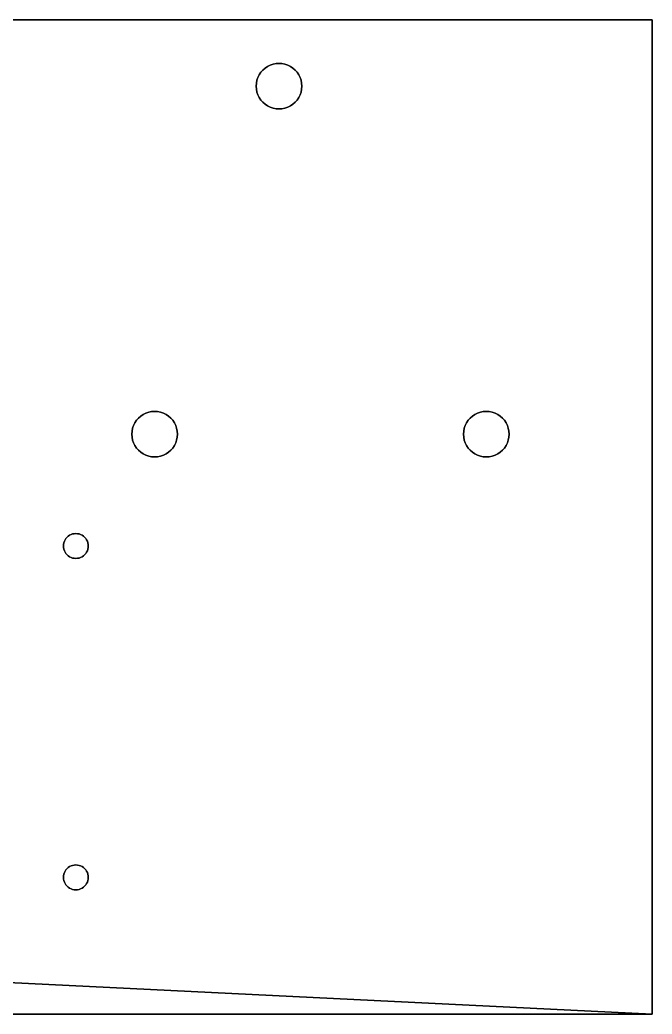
# Model space of a CAD drawing. Header units: millimetres. Extents: x 0 to 305, y 0 to 254.
# Drawn here: x 228.8 to 305, y 0 to 120 of the extents above; entities that cross this region are included whole.
import ezdxf

# ---------------------------------------------------------------- set-up
doc = ezdxf.new("R2010")
doc.units = ezdxf.units.MM
doc.layers.add('BASE_PLATE', color=7, linetype='CONTINUOUS')

msp = doc.modelspace()

# ---------------------------------------------------------------- linework, layer by layer
at = {"layer": 'BASE_PLATE'}
for points in [[(305, 120), (185, 120), (185, 120, 6)], [(305, 120), (185, 120, 6), (305, 120, 6)], [(305, 0), (305, 120), (305, 120, 6)], [(305, 0), (305, 120, 6), (305, 0, 6)], [(258.0555, 113.9445), (258.3259, 114.1817), (258.3259, 114.1817, 6)], [(258.0555, 113.9445), (258.3259, 114.1817, 6), (258.0555, 113.9445, 6)], [(258.3259, 114.1817), (258.625, 114.3816), (258.625, 114.3816, 6)], [(258.3259, 114.1817), (258.625, 114.3816, 6), (258.3259, 114.1817, 6)], [(258.625, 114.3816), (258.9476, 114.5407), (258.9476, 114.5407, 6)], [(258.625, 114.3816), (258.9476, 114.5407, 6), (258.625, 114.3816, 6)], [(258.9476, 114.5407), (259.2882, 114.6563), (259.2882, 114.6563, 6)], [(258.9476, 114.5407), (259.2882, 114.6563, 6), (258.9476, 114.5407, 6)], [(259.2882, 114.6563), (259.6411, 114.7265), (259.6411, 114.7265, 6)], [(259.2882, 114.6563), (259.6411, 114.7265, 6), (259.2882, 114.6563, 6)], [(259.6411, 114.7265), (260, 114.75), (260, 114.75, 6)], [(259.6411, 114.7265), (260, 114.75, 6), (259.6411, 114.7265, 6)], [(260, 114.75), (260.3589, 114.7265), (260.3589, 114.7265, 6)], [(260, 114.75), (260.3589, 114.7265, 6), (260, 114.75, 6)], [(260.3589, 114.7265), (260.7118, 114.6563), (260.7118, 114.6563, 6)], [(260.3589, 114.7265), (260.7118, 114.6563, 6), (260.3589, 114.7265, 6)], [(260.7118, 114.6563), (261.0524, 114.5407), (261.0524, 114.5407, 6)], [(260.7118, 114.6563), (261.0524, 114.5407, 6), (260.7118, 114.6563, 6)], [(261.0524, 114.5407), (261.375, 114.3816), (261.375, 114.3816, 6)], [(261.0524, 114.5407), (261.375, 114.3816, 6), (261.0524, 114.5407, 6)], [(261.375, 114.3816), (261.6741, 114.1817), (261.6741, 114.1817, 6)], [(261.375, 114.3816), (261.6741, 114.1817, 6), (261.375, 114.3816, 6)], [(261.6741, 114.1817), (261.9445, 113.9445), (261.9445, 113.9445, 6)], [(261.6741, 114.1817), (261.9445, 113.9445, 6), (261.6741, 114.1817, 6)], [(257.3437, 112.7118), (257.4593, 113.0524), (257.4593, 113.0524, 6)], [(257.3437, 112.7118), (257.4593, 113.0524, 6), (257.3437, 112.7118, 6)], [(257.4593, 113.0524), (257.6184, 113.375), (257.6184, 113.375, 6)], [(257.4593, 113.0524), (257.6184, 113.375, 6), (257.4593, 113.0524, 6)], [(257.6184, 113.375), (257.8183, 113.6741), (257.8183, 113.6741, 6)], [(257.6184, 113.375), (257.8183, 113.6741, 6), (257.6184, 113.375, 6)], [(257.8183, 113.6741), (258.0555, 113.9445), (258.0555, 113.9445, 6)], [(257.8183, 113.6741), (258.0555, 113.9445, 6), (257.8183, 113.6741, 6)], [(261.9445, 113.9445), (262.1817, 113.6741), (262.1817, 113.6741, 6)], [(261.9445, 113.9445), (262.1817, 113.6741, 6), (261.9445, 113.9445, 6)], [(262.1817, 113.6741), (262.3816, 113.375), (262.3816, 113.375, 6)], [(262.1817, 113.6741), (262.3816, 113.375, 6), (262.1817, 113.6741, 6)], [(262.3816, 113.375), (262.5407, 113.0524), (262.5407, 113.0524, 6)], [(262.3816, 113.375), (262.5407, 113.0524, 6), (262.3816, 113.375, 6)], [(262.5407, 113.0524), (262.6563, 112.7118), (262.6563, 112.7118, 6)], [(262.5407, 113.0524), (262.6563, 112.7118, 6), (262.5407, 113.0524, 6)], [(257.25, 112), (257.2735, 112.3589), (257.2735, 112.3589, 6)], [(257.25, 112), (257.2735, 112.3589, 6), (257.25, 112, 6)], [(257.2735, 111.6411), (257.25, 112), (257.25, 112, 6)], [(257.2735, 111.6411), (257.25, 112, 6), (257.2735, 111.6411, 6)], [(257.2735, 112.3589), (257.3437, 112.7118), (257.3437, 112.7118, 6)], [(257.2735, 112.3589), (257.3437, 112.7118, 6), (257.2735, 112.3589, 6)], [(257.3437, 111.2882), (257.2735, 111.6411), (257.2735, 111.6411, 6)], [(257.3437, 111.2882), (257.2735, 111.6411, 6), (257.3437, 111.2882, 6)], [(262.6563, 112.7118), (262.7265, 112.3589), (262.7265, 112.3589, 6)], [(262.6563, 112.7118), (262.7265, 112.3589, 6), (262.6563, 112.7118, 6)], [(262.7265, 111.6411), (262.6563, 111.2882), (262.6563, 111.2882, 6)], [(262.7265, 111.6411), (262.6563, 111.2882, 6), (262.7265, 111.6411, 6)], [(262.7265, 112.3589), (262.75, 112), (262.75, 112, 6)], [(262.7265, 112.3589), (262.75, 112, 6), (262.7265, 112.3589, 6)], [(262.75, 112), (262.7265, 111.6411), (262.7265, 111.6411, 6)], [(262.75, 112), (262.7265, 111.6411, 6), (262.75, 112, 6)], [(257.4593, 110.9476), (257.3437, 111.2882), (257.3437, 111.2882, 6)], [(257.4593, 110.9476), (257.3437, 111.2882, 6), (257.4593, 110.9476, 6)], [(257.6184, 110.625), (257.4593, 110.9476), (257.4593, 110.9476, 6)], [(257.6184, 110.625), (257.4593, 110.9476, 6), (257.6184, 110.625, 6)], [(257.8183, 110.3259), (257.6184, 110.625), (257.6184, 110.625, 6)], [(257.8183, 110.3259), (257.6184, 110.625, 6), (257.8183, 110.3259, 6)], [(262.3816, 110.625), (262.1817, 110.3259), (262.1817, 110.3259, 6)], [(262.3816, 110.625), (262.1817, 110.3259, 6), (262.3816, 110.625, 6)], [(262.5407, 110.9476), (262.3816, 110.625), (262.3816, 110.625, 6)], [(262.5407, 110.9476), (262.3816, 110.625, 6), (262.5407, 110.9476, 6)], [(262.6563, 111.2882), (262.5407, 110.9476), (262.5407, 110.9476, 6)], [(262.6563, 111.2882), (262.5407, 110.9476, 6), (262.6563, 111.2882, 6)], [(258.0555, 110.0555), (257.8183, 110.3259), (257.8183, 110.3259, 6)], [(258.0555, 110.0555), (257.8183, 110.3259, 6), (258.0555, 110.0555, 6)], [(258.3259, 109.8183), (258.0555, 110.0555), (258.0555, 110.0555, 6)], [(258.3259, 109.8183), (258.0555, 110.0555, 6), (258.3259, 109.8183, 6)], [(258.625, 109.6184), (258.3259, 109.8183), (258.3259, 109.8183, 6)], [(258.625, 109.6184), (258.3259, 109.8183, 6), (258.625, 109.6184, 6)], [(258.9476, 109.4593), (258.625, 109.6184), (258.625, 109.6184, 6)], [(258.9476, 109.4593), (258.625, 109.6184, 6), (258.9476, 109.4593, 6)], [(259.2882, 109.3437), (258.9476, 109.4593), (258.9476, 109.4593, 6)], [(259.2882, 109.3437), (258.9476, 109.4593, 6), (259.2882, 109.3437, 6)], [(259.6411, 109.2735), (259.2882, 109.3437), (259.2882, 109.3437, 6)], [(259.6411, 109.2735), (259.2882, 109.3437, 6), (259.6411, 109.2735, 6)], [(260, 109.25), (259.6411, 109.2735), (259.6411, 109.2735, 6)], [(260, 109.25), (259.6411, 109.2735, 6), (260, 109.25, 6)], [(260.3589, 109.2735), (260, 109.25), (260, 109.25, 6)], [(260.3589, 109.2735), (260, 109.25, 6), (260.3589, 109.2735, 6)], [(260.7118, 109.3437), (260.3589, 109.2735), (260.3589, 109.2735, 6)], [(260.7118, 109.3437), (260.3589, 109.2735, 6), (260.7118, 109.3437, 6)], [(261.0524, 109.4593), (260.7118, 109.3437), (260.7118, 109.3437, 6)], [(261.0524, 109.4593), (260.7118, 109.3437, 6), (261.0524, 109.4593, 6)], [(261.375, 109.6184), (261.0524, 109.4593), (261.0524, 109.4593, 6)], [(261.375, 109.6184), (261.0524, 109.4593, 6), (261.375, 109.6184, 6)], [(261.6741, 109.8183), (261.375, 109.6184), (261.375, 109.6184, 6)], [(261.6741, 109.8183), (261.375, 109.6184, 6), (261.6741, 109.8183, 6)], [(261.9445, 110.0555), (261.6741, 109.8183), (261.6741, 109.8183, 6)], [(261.9445, 110.0555), (261.6741, 109.8183, 6), (261.9445, 110.0555, 6)], [(262.1817, 110.3259), (261.9445, 110.0555), (261.9445, 110.0555, 6)], [(262.1817, 110.3259), (261.9445, 110.0555, 6), (262.1817, 110.3259, 6)], [(243.0555, 71.9445), (243.3259, 72.1817), (243.3259, 72.1817, 6)], [(243.0555, 71.9445), (243.3259, 72.1817, 6), (243.0555, 71.9445, 6)], [(243.3259, 72.1817), (243.625, 72.3816), (243.625, 72.3816, 6)], [(243.3259, 72.1817), (243.625, 72.3816, 6), (243.3259, 72.1817, 6)], [(243.625, 72.3816), (243.9476, 72.5407), (243.9476, 72.5407, 6)], [(243.625, 72.3816), (243.9476, 72.5407, 6), (243.625, 72.3816, 6)], [(243.9476, 72.5407), (244.2883, 72.6563), (244.2883, 72.6563, 6)], [(243.9476, 72.5407), (244.2883, 72.6563, 6), (243.9476, 72.5407, 6)], [(244.2883, 72.6563), (244.6411, 72.7265), (244.6411, 72.7265, 6)], [(244.2883, 72.6563), (244.6411, 72.7265, 6), (244.2883, 72.6563, 6)], [(244.6411, 72.7265), (245, 72.75), (245, 72.75, 6)], [(244.6411, 72.7265), (245, 72.75, 6), (244.6411, 72.7265, 6)], [(245, 72.75), (245.3589, 72.7265), (245.3589, 72.7265, 6)], [(245, 72.75), (245.3589, 72.7265, 6), (245, 72.75, 6)], [(245.3589, 72.7265), (245.7117, 72.6563), (245.7117, 72.6563, 6)], [(245.3589, 72.7265), (245.7117, 72.6563, 6), (245.3589, 72.7265, 6)], [(245.7117, 72.6563), (246.0524, 72.5407), (246.0524, 72.5407, 6)], [(245.7117, 72.6563), (246.0524, 72.5407, 6), (245.7117, 72.6563, 6)], [(246.0524, 72.5407), (246.375, 72.3816), (246.375, 72.3816, 6)], [(246.0524, 72.5407), (246.375, 72.3816, 6), (246.0524, 72.5407, 6)], [(246.375, 72.3816), (246.6741, 72.1817), (246.6741, 72.1817, 6)], [(246.375, 72.3816), (246.6741, 72.1817, 6), (246.375, 72.3816, 6)], [(246.6741, 72.1817), (246.9445, 71.9445), (246.9445, 71.9445, 6)], [(246.6741, 72.1817), (246.9445, 71.9445, 6), (246.6741, 72.1817, 6)], [(283.0555, 71.9445), (283.3259, 72.1817), (283.3259, 72.1817, 6)], [(283.0555, 71.9445), (283.3259, 72.1817, 6), (283.0555, 71.9445, 6)], [(283.3259, 72.1817), (283.625, 72.3816), (283.625, 72.3816, 6)], [(283.3259, 72.1817), (283.625, 72.3816, 6), (283.3259, 72.1817, 6)], [(283.625, 72.3816), (283.9476, 72.5407), (283.9476, 72.5407, 6)], [(283.625, 72.3816), (283.9476, 72.5407, 6), (283.625, 72.3816, 6)], [(283.9476, 72.5407), (284.2882, 72.6563), (284.2882, 72.6563, 6)], [(283.9476, 72.5407), (284.2882, 72.6563, 6), (283.9476, 72.5407, 6)], [(284.2882, 72.6563), (284.6411, 72.7265), (284.6411, 72.7265, 6)], [(284.2882, 72.6563), (284.6411, 72.7265, 6), (284.2882, 72.6563, 6)], [(284.6411, 72.7265), (285, 72.75), (285, 72.75, 6)], [(284.6411, 72.7265), (285, 72.75, 6), (284.6411, 72.7265, 6)], [(285, 72.75), (285.3589, 72.7265), (285.3589, 72.7265, 6)], [(285, 72.75), (285.3589, 72.7265, 6), (285, 72.75, 6)], [(285.3589, 72.7265), (285.7118, 72.6563), (285.7118, 72.6563, 6)], [(285.3589, 72.7265), (285.7118, 72.6563, 6), (285.3589, 72.7265, 6)], [(285.7118, 72.6563), (286.0524, 72.5407), (286.0524, 72.5407, 6)], [(285.7118, 72.6563), (286.0524, 72.5407, 6), (285.7118, 72.6563, 6)], [(286.0524, 72.5407), (286.375, 72.3816), (286.375, 72.3816, 6)], [(286.0524, 72.5407), (286.375, 72.3816, 6), (286.0524, 72.5407, 6)], [(286.375, 72.3816), (286.6741, 72.1817), (286.6741, 72.1817, 6)], [(286.375, 72.3816), (286.6741, 72.1817, 6), (286.375, 72.3816, 6)], [(286.6741, 72.1817), (286.9445, 71.9445), (286.9445, 71.9445, 6)], [(286.6741, 72.1817), (286.9445, 71.9445, 6), (286.6741, 72.1817, 6)], [(242.3437, 70.7118), (242.4593, 71.0524), (242.4593, 71.0524, 6)], [(242.3437, 70.7118), (242.4593, 71.0524, 6), (242.3437, 70.7118, 6)], [(242.4593, 71.0524), (242.6184, 71.375), (242.6184, 71.375, 6)], [(242.4593, 71.0524), (242.6184, 71.375, 6), (242.4593, 71.0524, 6)], [(242.6184, 71.375), (242.8183, 71.6741), (242.8183, 71.6741, 6)], [(242.6184, 71.375), (242.8183, 71.6741, 6), (242.6184, 71.375, 6)], [(242.8183, 71.6741), (243.0555, 71.9445), (243.0555, 71.9445, 6)], [(242.8183, 71.6741), (243.0555, 71.9445, 6), (242.8183, 71.6741, 6)], [(246.9445, 71.9445), (247.1817, 71.6741), (247.1817, 71.6741, 6)], [(246.9445, 71.9445), (247.1817, 71.6741, 6), (246.9445, 71.9445, 6)], [(247.1817, 71.6741), (247.3816, 71.375), (247.3816, 71.375, 6)], [(247.1817, 71.6741), (247.3816, 71.375, 6), (247.1817, 71.6741, 6)], [(247.3816, 71.375), (247.5407, 71.0524), (247.5407, 71.0524, 6)], [(247.3816, 71.375), (247.5407, 71.0524, 6), (247.3816, 71.375, 6)], [(247.5407, 71.0524), (247.6563, 70.7118), (247.6563, 70.7118, 6)], [(247.5407, 71.0524), (247.6563, 70.7118, 6), (247.5407, 71.0524, 6)], [(282.3437, 70.7118), (282.4593, 71.0524), (282.4593, 71.0524, 6)], [(282.3437, 70.7118), (282.4593, 71.0524, 6), (282.3437, 70.7118, 6)], [(282.4593, 71.0524), (282.6184, 71.375), (282.6184, 71.375, 6)], [(282.4593, 71.0524), (282.6184, 71.375, 6), (282.4593, 71.0524, 6)], [(282.6184, 71.375), (282.8183, 71.6741), (282.8183, 71.6741, 6)], [(282.6184, 71.375), (282.8183, 71.6741, 6), (282.6184, 71.375, 6)], [(282.8183, 71.6741), (283.0555, 71.9445), (283.0555, 71.9445, 6)], [(282.8183, 71.6741), (283.0555, 71.9445, 6), (282.8183, 71.6741, 6)], [(286.9445, 71.9445), (287.1817, 71.6741), (287.1817, 71.6741, 6)], [(286.9445, 71.9445), (287.1817, 71.6741, 6), (286.9445, 71.9445, 6)], [(287.1817, 71.6741), (287.3816, 71.375), (287.3816, 71.375, 6)], [(287.1817, 71.6741), (287.3816, 71.375, 6), (287.1817, 71.6741, 6)], [(287.3816, 71.375), (287.5407, 71.0524), (287.5407, 71.0524, 6)], [(287.3816, 71.375), (287.5407, 71.0524, 6), (287.3816, 71.375, 6)], [(287.5407, 71.0524), (287.6563, 70.7118), (287.6563, 70.7118, 6)], [(287.5407, 71.0524), (287.6563, 70.7118, 6), (287.5407, 71.0524, 6)], [(242.25, 70), (242.2735, 70.3589), (242.2735, 70.3589, 6)], [(242.25, 70), (242.2735, 70.3589, 6), (242.25, 70, 6)], [(242.2735, 69.6411), (242.25, 70), (242.25, 70, 6)], [(242.2735, 69.6411), (242.25, 70, 6), (242.2735, 69.6411, 6)], [(242.2735, 70.3589), (242.3437, 70.7118), (242.3437, 70.7118, 6)], [(242.2735, 70.3589), (242.3437, 70.7118, 6), (242.2735, 70.3589, 6)], [(242.3437, 69.2882), (242.2735, 69.6411), (242.2735, 69.6411, 6)], [(242.3437, 69.2882), (242.2735, 69.6411, 6), (242.3437, 69.2882, 6)], [(247.6563, 70.7118), (247.7265, 70.3589), (247.7265, 70.3589, 6)], [(247.6563, 70.7118), (247.7265, 70.3589, 6), (247.6563, 70.7118, 6)], [(247.7265, 69.6411), (247.6563, 69.2882), (247.6563, 69.2882, 6)], [(247.7265, 69.6411), (247.6563, 69.2882, 6), (247.7265, 69.6411, 6)], [(247.7265, 70.3589), (247.75, 70), (247.75, 70, 6)], [(247.7265, 70.3589), (247.75, 70, 6), (247.7265, 70.3589, 6)], [(247.75, 70), (247.7265, 69.6411), (247.7265, 69.6411, 6)], [(247.75, 70), (247.7265, 69.6411, 6), (247.75, 70, 6)], [(282.25, 70), (282.2735, 70.3589), (282.2735, 70.3589, 6)], [(282.25, 70), (282.2735, 70.3589, 6), (282.25, 70, 6)], [(282.2735, 69.6411), (282.25, 70), (282.25, 70, 6)], [(282.2735, 69.6411), (282.25, 70, 6), (282.2735, 69.6411, 6)], [(282.2735, 70.3589), (282.3437, 70.7118), (282.3437, 70.7118, 6)], [(282.2735, 70.3589), (282.3437, 70.7118, 6), (282.2735, 70.3589, 6)], [(282.3437, 69.2882), (282.2735, 69.6411), (282.2735, 69.6411, 6)], [(282.3437, 69.2882), (282.2735, 69.6411, 6), (282.3437, 69.2882, 6)], [(287.6563, 70.7118), (287.7265, 70.3589), (287.7265, 70.3589, 6)], [(287.6563, 70.7118), (287.7265, 70.3589, 6), (287.6563, 70.7118, 6)], [(287.7265, 69.6411), (287.6563, 69.2882), (287.6563, 69.2882, 6)], [(287.7265, 69.6411), (287.6563, 69.2882, 6), (287.7265, 69.6411, 6)], [(287.7265, 70.3589), (287.75, 70), (287.75, 70, 6)], [(287.7265, 70.3589), (287.75, 70, 6), (287.7265, 70.3589, 6)], [(287.75, 70), (287.7265, 69.6411), (287.7265, 69.6411, 6)], [(287.75, 70), (287.7265, 69.6411, 6), (287.75, 70, 6)], [(242.4593, 68.9476), (242.3437, 69.2882), (242.3437, 69.2882, 6)], [(242.4593, 68.9476), (242.3437, 69.2882, 6), (242.4593, 68.9476, 6)], [(242.6184, 68.625), (242.4593, 68.9476), (242.4593, 68.9476, 6)], [(242.6184, 68.625), (242.4593, 68.9476, 6), (242.6184, 68.625, 6)], [(242.8183, 68.3259), (242.6184, 68.625), (242.6184, 68.625, 6)], [(242.8183, 68.3259), (242.6184, 68.625, 6), (242.8183, 68.3259, 6)], [(247.3816, 68.625), (247.1817, 68.3259), (247.1817, 68.3259, 6)], [(247.3816, 68.625), (247.1817, 68.3259, 6), (247.3816, 68.625, 6)], [(247.5407, 68.9476), (247.3816, 68.625), (247.3816, 68.625, 6)], [(247.5407, 68.9476), (247.3816, 68.625, 6), (247.5407, 68.9476, 6)], [(247.6563, 69.2882), (247.5407, 68.9476), (247.5407, 68.9476, 6)], [(247.6563, 69.2882), (247.5407, 68.9476, 6), (247.6563, 69.2882, 6)], [(282.4593, 68.9476), (282.3437, 69.2882), (282.3437, 69.2882, 6)], [(282.4593, 68.9476), (282.3437, 69.2882, 6), (282.4593, 68.9476, 6)], [(282.6184, 68.625), (282.4593, 68.9476), (282.4593, 68.9476, 6)], [(282.6184, 68.625), (282.4593, 68.9476, 6), (282.6184, 68.625, 6)], [(282.8183, 68.3259), (282.6184, 68.625), (282.6184, 68.625, 6)], [(282.8183, 68.3259), (282.6184, 68.625, 6), (282.8183, 68.3259, 6)], [(287.3816, 68.625), (287.1817, 68.3259), (287.1817, 68.3259, 6)], [(287.3816, 68.625), (287.1817, 68.3259, 6), (287.3816, 68.625, 6)], [(287.5407, 68.9476), (287.3816, 68.625), (287.3816, 68.625, 6)], [(287.5407, 68.9476), (287.3816, 68.625, 6), (287.5407, 68.9476, 6)], [(287.6563, 69.2882), (287.5407, 68.9476), (287.5407, 68.9476, 6)], [(287.6563, 69.2882), (287.5407, 68.9476, 6), (287.6563, 69.2882, 6)], [(243.0555, 68.0555), (242.8183, 68.3259), (242.8183, 68.3259, 6)], [(243.0555, 68.0555), (242.8183, 68.3259, 6), (243.0555, 68.0555, 6)], [(243.3259, 67.8183), (243.0555, 68.0555), (243.0555, 68.0555, 6)], [(243.3259, 67.8183), (243.0555, 68.0555, 6), (243.3259, 67.8183, 6)], [(243.625, 67.6184), (243.3259, 67.8183), (243.3259, 67.8183, 6)], [(243.625, 67.6184), (243.3259, 67.8183, 6), (243.625, 67.6184, 6)], [(243.9476, 67.4593), (243.625, 67.6184), (243.625, 67.6184, 6)], [(243.9476, 67.4593), (243.625, 67.6184, 6), (243.9476, 67.4593, 6)], [(244.2883, 67.3437), (243.9476, 67.4593), (243.9476, 67.4593, 6)], [(244.2883, 67.3437), (243.9476, 67.4593, 6), (244.2883, 67.3437, 6)], [(244.6411, 67.2735), (244.2883, 67.3437), (244.2883, 67.3437, 6)], [(244.6411, 67.2735), (244.2883, 67.3437, 6), (244.6411, 67.2735, 6)], [(245, 67.25), (244.6411, 67.2735), (244.6411, 67.2735, 6)], [(245, 67.25), (244.6411, 67.2735, 6), (245, 67.25, 6)], [(245.3589, 67.2735), (245, 67.25), (245, 67.25, 6)], [(245.3589, 67.2735), (245, 67.25, 6), (245.3589, 67.2735, 6)], [(245.7117, 67.3437), (245.3589, 67.2735), (245.3589, 67.2735, 6)], [(245.7117, 67.3437), (245.3589, 67.2735, 6), (245.7117, 67.3437, 6)], [(246.0524, 67.4593), (245.7117, 67.3437), (245.7117, 67.3437, 6)], [(246.0524, 67.4593), (245.7117, 67.3437, 6), (246.0524, 67.4593, 6)], [(246.375, 67.6184), (246.0524, 67.4593), (246.0524, 67.4593, 6)], [(246.375, 67.6184), (246.0524, 67.4593, 6), (246.375, 67.6184, 6)], [(246.6741, 67.8183), (246.375, 67.6184), (246.375, 67.6184, 6)], [(246.6741, 67.8183), (246.375, 67.6184, 6), (246.6741, 67.8183, 6)], [(246.9445, 68.0555), (246.6741, 67.8183), (246.6741, 67.8183, 6)], [(246.9445, 68.0555), (246.6741, 67.8183, 6), (246.9445, 68.0555, 6)], [(247.1817, 68.3259), (246.9445, 68.0555), (246.9445, 68.0555, 6)], [(247.1817, 68.3259), (246.9445, 68.0555, 6), (247.1817, 68.3259, 6)], [(283.0555, 68.0555), (282.8183, 68.3259), (282.8183, 68.3259, 6)], [(283.0555, 68.0555), (282.8183, 68.3259, 6), (283.0555, 68.0555, 6)], [(283.3259, 67.8183), (283.0555, 68.0555), (283.0555, 68.0555, 6)], [(283.3259, 67.8183), (283.0555, 68.0555, 6), (283.3259, 67.8183, 6)], [(283.625, 67.6184), (283.3259, 67.8183), (283.3259, 67.8183, 6)], [(283.625, 67.6184), (283.3259, 67.8183, 6), (283.625, 67.6184, 6)], [(283.9476, 67.4593), (283.625, 67.6184), (283.625, 67.6184, 6)], [(283.9476, 67.4593), (283.625, 67.6184, 6), (283.9476, 67.4593, 6)], [(284.2882, 67.3437), (283.9476, 67.4593), (283.9476, 67.4593, 6)], [(284.2882, 67.3437), (283.9476, 67.4593, 6), (284.2882, 67.3437, 6)], [(284.6411, 67.2735), (284.2882, 67.3437), (284.2882, 67.3437, 6)], [(284.6411, 67.2735), (284.2882, 67.3437, 6), (284.6411, 67.2735, 6)], [(285, 67.25), (284.6411, 67.2735), (284.6411, 67.2735, 6)], [(285, 67.25), (284.6411, 67.2735, 6), (285, 67.25, 6)], [(285.3589, 67.2735), (285, 67.25), (285, 67.25, 6)], [(285.3589, 67.2735), (285, 67.25, 6), (285.3589, 67.2735, 6)], [(285.7118, 67.3437), (285.3589, 67.2735), (285.3589, 67.2735, 6)], [(285.7118, 67.3437), (285.3589, 67.2735, 6), (285.7118, 67.3437, 6)], [(286.0524, 67.4593), (285.7118, 67.3437), (285.7118, 67.3437, 6)], [(286.0524, 67.4593), (285.7118, 67.3437, 6), (286.0524, 67.4593, 6)], [(286.375, 67.6184), (286.0524, 67.4593), (286.0524, 67.4593, 6)], [(286.375, 67.6184), (286.0524, 67.4593, 6), (286.375, 67.6184, 6)], [(286.6741, 67.8183), (286.375, 67.6184), (286.375, 67.6184, 6)], [(286.6741, 67.8183), (286.375, 67.6184, 6), (286.6741, 67.8183, 6)], [(286.9445, 68.0555), (286.6741, 67.8183), (286.6741, 67.8183, 6)], [(286.9445, 68.0555), (286.6741, 67.8183, 6), (286.9445, 68.0555, 6)], [(287.1817, 68.3259), (286.9445, 68.0555), (286.9445, 68.0555, 6)], [(287.1817, 68.3259), (286.9445, 68.0555, 6), (287.1817, 68.3259, 6)], [(234.4393, 57.5607), (234.5869, 57.69), (234.5869, 57.69, 6)], [(234.4393, 57.5607), (234.5869, 57.69, 6), (234.4393, 57.5607, 6)], [(234.5869, 57.69), (234.75, 57.799), (234.75, 57.799, 6)], [(234.5869, 57.69), (234.75, 57.799, 6), (234.5869, 57.69, 6)], [(234.75, 57.799), (234.926, 57.8858), (234.926, 57.8858, 6)], [(234.75, 57.799), (234.926, 57.8858, 6), (234.75, 57.799, 6)], [(234.926, 57.8858), (235.1118, 57.9489), (235.1118, 57.9489, 6)], [(234.926, 57.8858), (235.1118, 57.9489, 6), (234.926, 57.8858, 6)], [(235.1118, 57.9489), (235.3042, 57.9872), (235.3042, 57.9872, 6)], [(235.1118, 57.9489), (235.3042, 57.9872, 6), (235.1118, 57.9489, 6)], [(235.3042, 57.9872), (235.5, 58), (235.5, 58, 6)], [(235.3042, 57.9872), (235.5, 58, 6), (235.3042, 57.9872, 6)], [(235.5, 58), (235.6958, 57.9872), (235.6958, 57.9872, 6)], [(235.5, 58), (235.6958, 57.9872, 6), (235.5, 58, 6)], [(235.6958, 57.9872), (235.8882, 57.9489), (235.8882, 57.9489, 6)], [(235.6958, 57.9872), (235.8882, 57.9489, 6), (235.6958, 57.9872, 6)], [(235.8882, 57.9489), (236.074, 57.8858), (236.074, 57.8858, 6)], [(235.8882, 57.9489), (236.074, 57.8858, 6), (235.8882, 57.9489, 6)], [(236.074, 57.8858), (236.25, 57.799), (236.25, 57.799, 6)], [(236.074, 57.8858), (236.25, 57.799, 6), (236.074, 57.8858, 6)], [(236.25, 57.799), (236.4131, 57.69), (236.4131, 57.69, 6)], [(236.25, 57.799), (236.4131, 57.69, 6), (236.25, 57.799, 6)], [(236.4131, 57.69), (236.5607, 57.5607), (236.5607, 57.5607, 6)], [(236.4131, 57.69), (236.5607, 57.5607, 6), (236.4131, 57.69, 6)], [(234, 56.5), (234.0128, 56.6958), (234.0128, 56.6958, 6)], [(234, 56.5), (234.0128, 56.6958, 6), (234, 56.5, 6)], [(234.0128, 56.3042), (234, 56.5), (234, 56.5, 6)], [(234.0128, 56.3042), (234, 56.5, 6), (234.0128, 56.3042, 6)], [(234.0128, 56.6958), (234.0511, 56.8882), (234.0511, 56.8882, 6)], [(234.0128, 56.6958), (234.0511, 56.8882, 6), (234.0128, 56.6958, 6)], [(234.0511, 56.8882), (234.1142, 57.074), (234.1142, 57.074, 6)], [(234.0511, 56.8882), (234.1142, 57.074, 6), (234.0511, 56.8882, 6)], [(234.1142, 57.074), (234.201, 57.25), (234.201, 57.25, 6)], [(234.1142, 57.074), (234.201, 57.25, 6), (234.1142, 57.074, 6)], [(234.201, 57.25), (234.31, 57.4131), (234.31, 57.4131, 6)], [(234.201, 57.25), (234.31, 57.4131, 6), (234.201, 57.25, 6)], [(234.31, 57.4131), (234.4393, 57.5607), (234.4393, 57.5607, 6)], [(234.31, 57.4131), (234.4393, 57.5607, 6), (234.31, 57.4131, 6)], [(236.5607, 57.5607), (236.69, 57.4131), (236.69, 57.4131, 6)], [(236.5607, 57.5607), (236.69, 57.4131, 6), (236.5607, 57.5607, 6)], [(236.69, 57.4131), (236.799, 57.25), (236.799, 57.25, 6)], [(236.69, 57.4131), (236.799, 57.25, 6), (236.69, 57.4131, 6)], [(236.799, 57.25), (236.8858, 57.074), (236.8858, 57.074, 6)], [(236.799, 57.25), (236.8858, 57.074, 6), (236.799, 57.25, 6)], [(236.8858, 57.074), (236.9489, 56.8882), (236.9489, 56.8882, 6)], [(236.8858, 57.074), (236.9489, 56.8882, 6), (236.8858, 57.074, 6)], [(236.9489, 56.8882), (236.9872, 56.6958), (236.9872, 56.6958, 6)], [(236.9489, 56.8882), (236.9872, 56.6958, 6), (236.9489, 56.8882, 6)], [(236.9872, 56.6958), (237, 56.5), (237, 56.5, 6)], [(236.9872, 56.6958), (237, 56.5, 6), (236.9872, 56.6958, 6)], [(237, 56.5), (236.9872, 56.3042), (236.9872, 56.3042, 6)], [(237, 56.5), (236.9872, 56.3042, 6), (237, 56.5, 6)], [(234.0511, 56.1118), (234.0128, 56.3042), (234.0128, 56.3042, 6)], [(234.0511, 56.1118), (234.0128, 56.3042, 6), (234.0511, 56.1118, 6)], [(234.1142, 55.926), (234.0511, 56.1118), (234.0511, 56.1118, 6)], [(234.1142, 55.926), (234.0511, 56.1118, 6), (234.1142, 55.926, 6)], [(234.201, 55.75), (234.1142, 55.926), (234.1142, 55.926, 6)], [(234.201, 55.75), (234.1142, 55.926, 6), (234.201, 55.75, 6)], [(234.31, 55.5869), (234.201, 55.75), (234.201, 55.75, 6)], [(234.31, 55.5869), (234.201, 55.75, 6), (234.31, 55.5869, 6)], [(234.4393, 55.4393), (234.31, 55.5869), (234.31, 55.5869, 6)], [(234.4393, 55.4393), (234.31, 55.5869, 6), (234.4393, 55.4393, 6)], [(234.5869, 55.31), (234.4393, 55.4393), (234.4393, 55.4393, 6)], [(234.5869, 55.31), (234.4393, 55.4393, 6), (234.5869, 55.31, 6)], [(234.75, 55.201), (234.5869, 55.31), (234.5869, 55.31, 6)], [(234.75, 55.201), (234.5869, 55.31, 6), (234.75, 55.201, 6)], [(234.926, 55.1142), (234.75, 55.201), (234.75, 55.201, 6)], [(234.926, 55.1142), (234.75, 55.201, 6), (234.926, 55.1142, 6)], [(236.25, 55.201), (236.074, 55.1142), (236.074, 55.1142, 6)], [(236.25, 55.201), (236.074, 55.1142, 6), (236.25, 55.201, 6)], [(236.4131, 55.31), (236.25, 55.201), (236.25, 55.201, 6)], [(236.4131, 55.31), (236.25, 55.201, 6), (236.4131, 55.31, 6)], [(236.5607, 55.4393), (236.4131, 55.31), (236.4131, 55.31, 6)], [(236.5607, 55.4393), (236.4131, 55.31, 6), (236.5607, 55.4393, 6)], [(236.69, 55.5869), (236.5607, 55.4393), (236.5607, 55.4393, 6)], [(236.69, 55.5869), (236.5607, 55.4393, 6), (236.69, 55.5869, 6)], [(236.799, 55.75), (236.69, 55.5869), (236.69, 55.5869, 6)], [(236.799, 55.75), (236.69, 55.5869, 6), (236.799, 55.75, 6)], [(236.8858, 55.926), (236.799, 55.75), (236.799, 55.75, 6)], [(236.8858, 55.926), (236.799, 55.75, 6), (236.8858, 55.926, 6)], [(236.9489, 56.1118), (236.8858, 55.926), (236.8858, 55.926, 6)], [(236.9489, 56.1118), (236.8858, 55.926, 6), (236.9489, 56.1118, 6)], [(236.9872, 56.3042), (236.9489, 56.1118), (236.9489, 56.1118, 6)], [(236.9872, 56.3042), (236.9489, 56.1118, 6), (236.9872, 56.3042, 6)], [(235.1118, 55.0511), (234.926, 55.1142), (234.926, 55.1142, 6)], [(235.1118, 55.0511), (234.926, 55.1142, 6), (235.1118, 55.0511, 6)], [(235.3042, 55.0128), (235.1118, 55.0511), (235.1118, 55.0511, 6)], [(235.3042, 55.0128), (235.1118, 55.0511, 6), (235.3042, 55.0128, 6)], [(235.5, 55), (235.3042, 55.0128), (235.3042, 55.0128, 6)], [(235.5, 55), (235.3042, 55.0128, 6), (235.5, 55, 6)], [(235.6958, 55.0128), (235.5, 55), (235.5, 55, 6)], [(235.6958, 55.0128), (235.5, 55, 6), (235.6958, 55.0128, 6)], [(235.8882, 55.0511), (235.6958, 55.0128), (235.6958, 55.0128, 6)], [(235.8882, 55.0511), (235.6958, 55.0128, 6), (235.8882, 55.0511, 6)], [(236.074, 55.1142), (235.8882, 55.0511), (235.8882, 55.0511, 6)], [(236.074, 55.1142), (235.8882, 55.0511, 6), (236.074, 55.1142, 6)], [(235.3042, 17.9872), (235.5, 18), (235.5, 18, 6)], [(235.3042, 17.9872), (235.5, 18, 6), (235.3042, 17.9872, 6)], [(235.5, 18), (235.6958, 17.9872), (235.6958, 17.9872, 6)], [(235.5, 18), (235.6958, 17.9872, 6), (235.5, 18, 6)], [(234.0128, 16.6958), (234.0511, 16.8882), (234.0511, 16.8882, 6)], [(234.0128, 16.6958), (234.0511, 16.8882, 6), (234.0128, 16.6958, 6)], [(234.0511, 16.8882), (234.1142, 17.074), (234.1142, 17.074, 6)], [(234.0511, 16.8882), (234.1142, 17.074, 6), (234.0511, 16.8882, 6)], [(234.1142, 17.074), (234.201, 17.25), (234.201, 17.25, 6)], [(234.1142, 17.074), (234.201, 17.25, 6), (234.1142, 17.074, 6)], [(234.201, 17.25), (234.31, 17.4131), (234.31, 17.4131, 6)], [(234.201, 17.25), (234.31, 17.4131, 6), (234.201, 17.25, 6)], [(234.31, 17.4131), (234.4393, 17.5607), (234.4393, 17.5607, 6)], [(234.31, 17.4131), (234.4393, 17.5607, 6), (234.31, 17.4131, 6)], [(234.4393, 17.5607), (234.5869, 17.69), (234.5869, 17.69, 6)], [(234.4393, 17.5607), (234.5869, 17.69, 6), (234.4393, 17.5607, 6)], [(234.5869, 17.69), (234.75, 17.799), (234.75, 17.799, 6)], [(234.5869, 17.69), (234.75, 17.799, 6), (234.5869, 17.69, 6)], [(234.75, 17.799), (234.926, 17.8858), (234.926, 17.8858, 6)], [(234.75, 17.799), (234.926, 17.8858, 6), (234.75, 17.799, 6)], [(234.926, 17.8858), (235.1118, 17.9489), (235.1118, 17.9489, 6)], [(234.926, 17.8858), (235.1118, 17.9489, 6), (234.926, 17.8858, 6)], [(235.1118, 17.9489), (235.3042, 17.9872), (235.3042, 17.9872, 6)], [(235.1118, 17.9489), (235.3042, 17.9872, 6), (235.1118, 17.9489, 6)], [(235.6958, 17.9872), (235.8882, 17.9489), (235.8882, 17.9489, 6)], [(235.6958, 17.9872), (235.8882, 17.9489, 6), (235.6958, 17.9872, 6)], [(235.8882, 17.9489), (236.074, 17.8858), (236.074, 17.8858, 6)], [(235.8882, 17.9489), (236.074, 17.8858, 6), (235.8882, 17.9489, 6)], [(236.074, 17.8858), (236.25, 17.799), (236.25, 17.799, 6)], [(236.074, 17.8858), (236.25, 17.799, 6), (236.074, 17.8858, 6)], [(236.25, 17.799), (236.4131, 17.69), (236.4131, 17.69, 6)], [(236.25, 17.799), (236.4131, 17.69, 6), (236.25, 17.799, 6)], [(236.4131, 17.69), (236.5607, 17.5607), (236.5607, 17.5607, 6)], [(236.4131, 17.69), (236.5607, 17.5607, 6), (236.4131, 17.69, 6)], [(236.5607, 17.5607), (236.69, 17.4131), (236.69, 17.4131, 6)], [(236.5607, 17.5607), (236.69, 17.4131, 6), (236.5607, 17.5607, 6)], [(236.69, 17.4131), (236.799, 17.25), (236.799, 17.25, 6)], [(236.69, 17.4131), (236.799, 17.25, 6), (236.69, 17.4131, 6)], [(236.799, 17.25), (236.8858, 17.074), (236.8858, 17.074, 6)], [(236.799, 17.25), (236.8858, 17.074, 6), (236.799, 17.25, 6)], [(236.8858, 17.074), (236.9489, 16.8882), (236.9489, 16.8882, 6)], [(236.8858, 17.074), (236.9489, 16.8882, 6), (236.8858, 17.074, 6)], [(236.9489, 16.8882), (236.9872, 16.6958), (236.9872, 16.6958, 6)], [(236.9489, 16.8882), (236.9872, 16.6958, 6), (236.9489, 16.8882, 6)], [(234, 16.5), (234.0128, 16.6958), (234.0128, 16.6958, 6)], [(234, 16.5), (234.0128, 16.6958, 6), (234, 16.5, 6)], [(234.0128, 16.3042), (234, 16.5), (234, 16.5, 6)], [(234.0128, 16.3042), (234, 16.5, 6), (234.0128, 16.3042, 6)], [(234.0511, 16.1118), (234.0128, 16.3042), (234.0128, 16.3042, 6)], [(234.0511, 16.1118), (234.0128, 16.3042, 6), (234.0511, 16.1118, 6)], [(234.1142, 15.926), (234.0511, 16.1118), (234.0511, 16.1118, 6)], [(234.1142, 15.926), (234.0511, 16.1118, 6), (234.1142, 15.926, 6)], [(234.201, 15.75), (234.1142, 15.926), (234.1142, 15.926, 6)], [(234.201, 15.75), (234.1142, 15.926, 6), (234.201, 15.75, 6)], [(234.31, 15.5869), (234.201, 15.75), (234.201, 15.75, 6)], [(234.31, 15.5869), (234.201, 15.75, 6), (234.31, 15.5869, 6)], [(236.799, 15.75), (236.69, 15.5869), (236.69, 15.5869, 6)], [(236.799, 15.75), (236.69, 15.5869, 6), (236.799, 15.75, 6)], [(236.8858, 15.926), (236.799, 15.75), (236.799, 15.75, 6)], [(236.8858, 15.926), (236.799, 15.75, 6), (236.8858, 15.926, 6)], [(236.9489, 16.1118), (236.8858, 15.926), (236.8858, 15.926, 6)], [(236.9489, 16.1118), (236.8858, 15.926, 6), (236.9489, 16.1118, 6)], [(236.9872, 16.3042), (236.9489, 16.1118), (236.9489, 16.1118, 6)], [(236.9872, 16.3042), (236.9489, 16.1118, 6), (236.9872, 16.3042, 6)], [(236.9872, 16.6958), (237, 16.5), (237, 16.5, 6)], [(236.9872, 16.6958), (237, 16.5, 6), (236.9872, 16.6958, 6)], [(237, 16.5), (236.9872, 16.3042), (236.9872, 16.3042, 6)], [(237, 16.5), (236.9872, 16.3042, 6), (237, 16.5, 6)], [(0, 15, 6), (15, 0, 6), (305, 0, 6)], [(0, 15), (305, 0), (15, 0)], [(234.4393, 15.4393), (234.31, 15.5869), (234.31, 15.5869, 6)], [(234.4393, 15.4393), (234.31, 15.5869, 6), (234.4393, 15.4393, 6)], [(234.5869, 15.31), (234.4393, 15.4393), (234.4393, 15.4393, 6)], [(234.5869, 15.31), (234.4393, 15.4393, 6), (234.5869, 15.31, 6)], [(234.75, 15.201), (234.5869, 15.31), (234.5869, 15.31, 6)], [(234.75, 15.201), (234.5869, 15.31, 6), (234.75, 15.201, 6)], [(234.926, 15.1142), (234.75, 15.201), (234.75, 15.201, 6)], [(234.926, 15.1142), (234.75, 15.201, 6), (234.926, 15.1142, 6)], [(235.1118, 15.0511), (234.926, 15.1142), (234.926, 15.1142, 6)], [(235.1118, 15.0511), (234.926, 15.1142, 6), (235.1118, 15.0511, 6)], [(235.3042, 15.0128), (235.1118, 15.0511), (235.1118, 15.0511, 6)], [(235.3042, 15.0128), (235.1118, 15.0511, 6), (235.3042, 15.0128, 6)], [(235.5, 15), (235.3042, 15.0128), (235.3042, 15.0128, 6)], [(235.5, 15), (235.3042, 15.0128, 6), (235.5, 15, 6)], [(235.6958, 15.0128), (235.5, 15), (235.5, 15, 6)], [(235.6958, 15.0128), (235.5, 15, 6), (235.6958, 15.0128, 6)], [(235.8882, 15.0511), (235.6958, 15.0128), (235.6958, 15.0128, 6)], [(235.8882, 15.0511), (235.6958, 15.0128, 6), (235.8882, 15.0511, 6)], [(236.074, 15.1142), (235.8882, 15.0511), (235.8882, 15.0511, 6)], [(236.074, 15.1142), (235.8882, 15.0511, 6), (236.074, 15.1142, 6)], [(236.25, 15.201), (236.074, 15.1142), (236.074, 15.1142, 6)], [(236.25, 15.201), (236.074, 15.1142, 6), (236.25, 15.201, 6)], [(236.4131, 15.31), (236.25, 15.201), (236.25, 15.201, 6)], [(236.4131, 15.31), (236.25, 15.201, 6), (236.4131, 15.31, 6)], [(236.5607, 15.4393), (236.4131, 15.31), (236.4131, 15.31, 6)], [(236.5607, 15.4393), (236.4131, 15.31, 6), (236.5607, 15.4393, 6)], [(236.69, 15.5869), (236.5607, 15.4393), (236.5607, 15.4393, 6)], [(236.69, 15.5869), (236.5607, 15.4393, 6), (236.69, 15.5869, 6)], [(15, 0), (305, 0), (305, 0, 6)], [(15, 0), (305, 0, 6), (15, 0, 6)]]:
    msp.add_3dface(points, dxfattribs=at)

doc.saveas('drawing.dxf')
